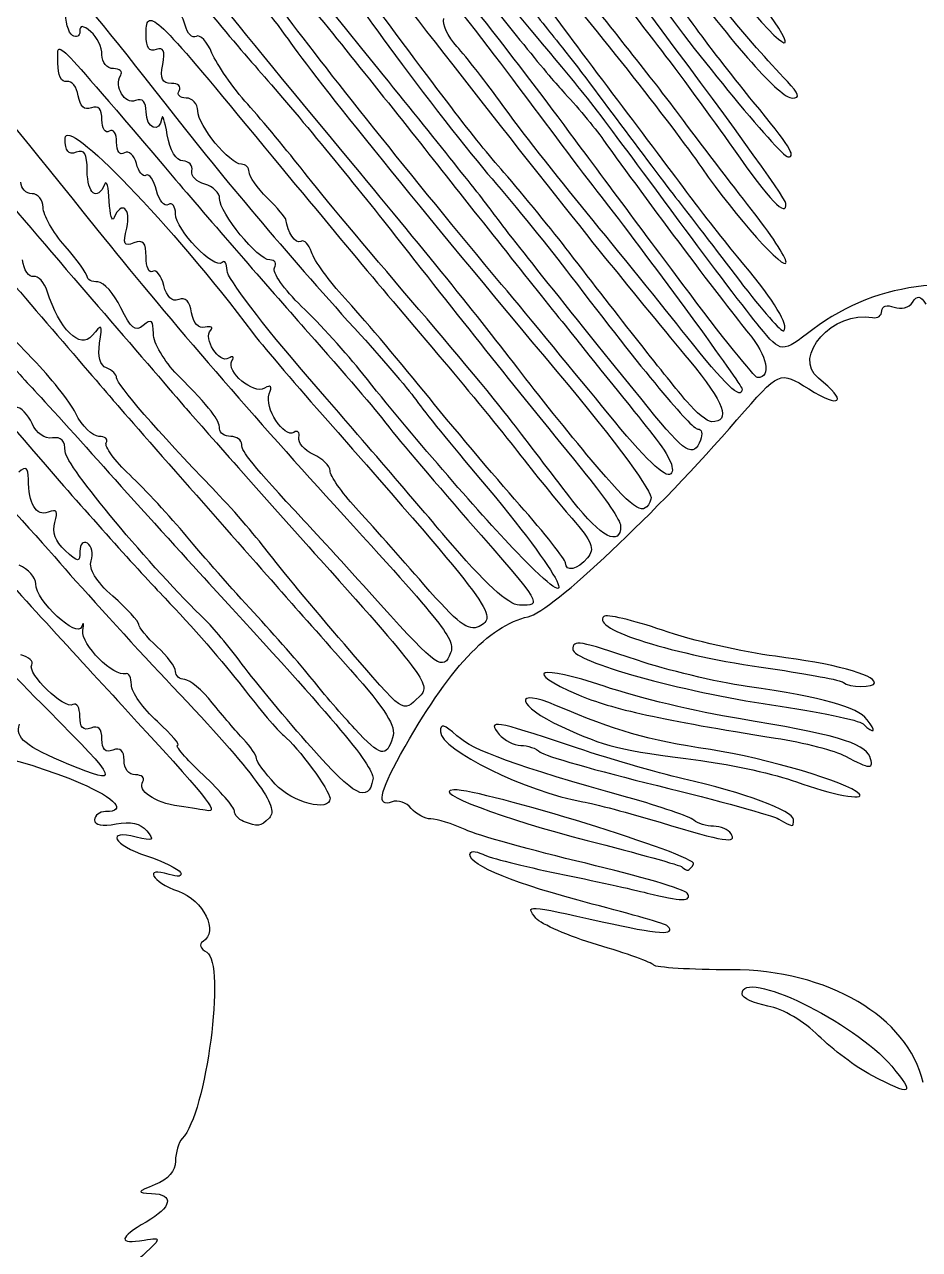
# Model space of a CAD drawing. Extents: x 131 to 482, y 16 to 824.
# Drawn here: x 210.5 to 307.8, y 332.1 to 465.3 of the extents above; entities that cross this region are included whole.
import ezdxf

# ---------------------------------------------------------------- set-up
doc = ezdxf.new("R2010")
doc.units = 0
doc.layers.add('Vrstva_1', color=7, linetype='CONTINUOUS')

msp = doc.modelspace()

# ---------------------------------------------------------------- linework, layer by layer
at = {"layer": 'Vrstva_1', "color": 7}
for points in [[(282.110944, 437.019676)], [(282.530614, 424.285767)], [(273.920349, 423.045468)], [(278.362891, 423.600208)], [(273.003908, 416.93845)], [(270.161524, 413.437946)], [(256.306428, 409.541528)], [(264.044217, 407.90554)], [(269.342906, 406.738687)], [(253.939669, 404.395569)], [(245.30514, 397.893515)], [(302.147575, 389.679959)], [(246.444412, 388.685764)], [(241.693914, 386.676198)], [(302.438098, 385.670126)], [(215.342821, 384.817918)], [(237.775272, 382.677506)], [(301.276148, 381.618737)], [(227.342897, 380.276334)], [(234.342856, 378.615487)], [(294.142819, 378.819524)], [(287.342816, 377.285698)], [(283.274425, 373.975058)], [(302.648882, 350.988378)]]:
    msp.add_lwpolyline(points, close=True, dxfattribs=at)
for points in [[(290.450381, 432.401698), (290.449276, 432.401272)], [(282.532654, 431.350696), (282.532541, 431.350696)], [(249.234667, 402.20898), (249.234667, 402.208838)], [(302.942806, 393.704702), (302.942806, 393.705496)]]:
    msp.add_lwpolyline(points, dxfattribs=at)
for points in [[(266.360746, 463.778107), (258.474762, 473.12898), (251.215149, 482.382964), (241.95731, 494.885764)], [(293.31377, 445.819096), (293.263313, 446.974441), (265.036201, 484.688551), (259.038856, 491.61342)], [(248.942897, 460.527676), (230.016705, 483.894482), (226.172047, 488.848139), (226.157193, 489.885761)], [(233.734938, 484.085764), (242.698598, 473.054825), (243.282195, 472.301065), (250.149747, 462.885761)], [(268.341454, 477.331455), (272.192207, 472.296586), (277.142831, 465.853918), (279.342828, 463.014397)], [(228.943706, 476.485767), (233.20965, 471.425754), (237.813795, 465.665754), (239.175162, 463.685754)], [(283.54612, 464.885745), (281.942141, 467.08577), (277.889136, 472.48577), (274.539436, 476.885764)], [(293.475912, 459.085748), (289.080425, 463.684791), (284.349657, 469.480252), (279.599051, 476.08577)], [(210.942913, 472.438517), (210.942913, 475.034995), (214.18518, 471.550195), (226.9429, 455.241685)], [(223.380629, 475.551128), (226.879886, 471.077065), (232.688614, 464.067496), (236.288897, 459.974296)], [(246.142891, 450.223257), (230.772903, 468.746901), (226.174541, 474.559994), (226.159347, 475.485761)], [(248.142903, 472.480441), (250.613807, 469.084507), (269.062277, 445.546573), (274.071804, 439.398425)], [(257.021836, 472.885852), (262.16153, 466.285833), (267.555861, 459.625833), (269.009212, 458.085855)], [(266.166176, 472.48577), (271.686195, 466.073575), (280.982443, 454.299165), (284.167446, 449.685751)], [(281.207854, 471.685748), (287.726627, 462.863537), (292.690176, 457.285748), (294.02212, 457.285748)], [(262.649316, 449.191474), (259.294484, 453.063883), (256.27553, 457.007584), (245.62347, 471.432387)], [(254.543023, 470.97275), (257.183014, 467.718803), (261.776727, 461.778066), (264.751262, 457.771124)], [(239.499729, 469.852441), (242.933477, 465.703512), (249.681577, 457.308737), (254.495543, 451.197354)], [(268.542913, 455.232246), (265.242903, 459.675581), (260.382903, 465.95982), (257.742913, 469.197213)], [(263.742894, 469.662548), (264.842906, 468.057061), (266.68948, 465.60549), (267.846412, 464.214614)], [(281.742809, 455.41783), (279.542812, 458.37805), (274.322812, 465.005452), (270.142815, 470.145402)], [(278.444302, 469.313518), (281.98296, 463.997537), (292.721528, 450.88577), (293.536687, 450.88577)], [(289.809156, 466.502513), (294.735175, 460.840507), (294.207704, 463.208967), (289.142816, 469.49451)], [(215.742903, 464.085723), (215.30291, 464.357565), (214.94291, 465.63891), (214.94291, 466.932954)], [(223.742897, 464.110866), (223.742897, 467.302195), (224.463691, 466.654989), (234.690639, 454.280457)], [(227.995744, 465.205266), (227.753949, 466.129531), (227.23827, 466.885757), (226.849612, 466.885757)], [(262.400632, 437.022539), (252.749061, 448.582309), (243.057095, 460.717115), (238.229666, 467.285754)], [(275.565379, 456.345213), (272.803017, 460.007915), (269.296957, 464.687915), (267.7741, 466.745216)], [(214.164544, 461.085761), (214.190056, 463.613896), (212.789089, 465.002872), (226.9429, 448.410926)], [(217.742916, 464.485748), (216.84867, 465.227915), (216.542897, 465.240841), (216.542897, 464.536488)], [(229.196217, 463.995099), (228.777653, 463.736296), (228.237454, 464.281002), (227.995744, 465.205266)], [(257.547606, 462.885761), (256.545814, 463.985745), (255.905807, 465.354454), (256.125379, 465.927307)], [(216.542897, 464.536488), (216.542897, 464.016643), (216.182897, 463.813795), (215.742903, 464.085723)], [(218.942906, 461.987802), (218.942906, 462.813931), (218.402906, 463.938009), (217.742916, 464.485748)], [(224.84084, 462.557282), (224.092976, 462.270302), (223.742897, 462.765628), (223.742897, 464.110866)], [(230.902021, 462.184498), (230.382374, 463.438998), (229.614752, 464.253761), (229.196217, 463.995099)], [(239.175162, 463.685754), (242.131272, 459.386277), (253.760207, 445.011676), (268.415637, 427.541414)], [(281.704881, 443.910869), (272.115133, 456.911943), (271.722478, 457.420365), (266.360746, 463.778107)], [(267.846412, 464.214614), (269.003344, 462.823739), (271.947946, 458.98577), (274.389965, 455.685761)], [(289.759266, 456.885751), (287.946028, 459.085748), (285.150104, 462.685748), (283.54612, 464.885745)], [(202.396229, 458.285896), (202.508481, 462.858378), (202.461426, 462.903506), (218.484289, 442.900942)], [(225.547574, 460.93218), (225.835517, 462.438369), (225.649054, 462.867392), (224.84084, 462.557282)], [(250.149747, 462.885761), (253.840541, 457.825748), (258.886947, 451.345748), (261.364003, 448.485761)], [(262.527228, 456.485754), (260.790214, 458.905748), (258.549398, 461.785748), (257.547606, 462.885761)], [(279.342828, 463.014397), (281.542825, 460.174904), (285.260117, 455.114324), (287.60349, 451.768706)], [(215.123902, 459.085748), (214.534777, 458.965559), (214.151562, 459.764532), (214.164544, 461.085761)], [(220.190122, 460.485751), (219.503344, 460.485751), (218.942906, 461.160709), (218.942906, 461.987802)], [(234.794869, 456.608721), (233.173423, 458.420882), (231.42164, 460.929969), (230.902021, 462.184498)], [(220.987508, 459.757956), (221.234973, 460.158236), (220.876106, 460.485751), (220.190122, 460.485751)], [(222.609124, 457.021871), (221.403634, 456.559285), (220.232217, 458.535827), (220.987508, 459.757956)], [(226.496869, 458.885764), (225.490286, 458.885764), (225.25382, 459.395518), (225.547574, 460.93218)], [(236.288897, 459.974296), (239.889209, 455.881096), (246.437977, 447.931701), (250.841769, 442.308954)], [(261.332935, 444.992797), (260.678415, 445.931688), (255.102894, 452.922378), (248.942897, 460.527676)], [(216.373754, 457.529981), (216.225785, 458.49566), (215.663477, 459.195761), (215.123902, 459.085748)], [(227.342897, 458.08577), (227.61474, 458.525764), (227.234047, 458.885764), (226.496869, 458.885764)], [(294.02212, 457.285748), (294.892469, 457.285748), (294.751162, 457.75148), (293.475912, 459.085748)], [(217.792749, 456.215584), (217.043439, 455.928038), (216.548906, 456.38623), (216.373754, 457.529981)], [(223.742897, 455.771339), (223.742897, 456.897232), (223.366428, 457.312479), (222.609124, 457.021871)], [(228.095694, 457.285748), (227.40971, 457.285748), (227.070969, 457.645748), (227.342897, 458.08577)], [(229.368195, 455.885745), (229.354021, 456.655748), (228.78165, 457.285748), (228.095694, 457.285748)], [(264.751262, 457.771124), (267.725798, 453.764154), (271.685798, 448.528479), (273.55125, 446.136236)], [(269.009212, 458.085855), (270.462563, 456.545849), (272.482192, 454.123587), (273.497278, 452.703033)], [(200.342897, 456.27942), (202.773152, 453.085427), (208.801848, 445.908756), (218.54291, 434.61377)], [(218.942906, 454.924148), (218.942906, 456.102369), (218.574799, 456.515688), (217.792749, 456.215584)], [(225.44822, 455.085751), (225.26822, 453.376828), (223.742897, 453.990076), (223.742897, 455.771339)], [(226.048229, 453.285751), (225.776103, 454.825757), (225.506132, 455.635757), (225.44822, 455.085751)], [(234.104519, 450.085748), (232.834258, 450.085748), (229.39691, 454.295055), (229.368195, 455.885745)], [(240.942903, 449.212309), (239.1829, 451.468205), (236.416286, 454.796589), (234.794869, 456.608721)], [(271.714144, 444.75069), (268.398346, 448.784986), (264.264214, 454.065761), (262.527228, 456.485754)], [(274.389965, 455.685761), (276.832012, 452.385751), (279.950519, 448.245751), (281.319993, 446.485748)], [(283.165376, 446.24177), (281.747741, 448.135965), (278.327741, 452.68251), (275.565379, 456.345213)], [(293.536687, 450.88577), (294.467868, 450.88577), (293.702513, 452.101436), (289.759266, 456.885751)], [(214.94291, 452.910898), (214.94291, 455.501934), (226.640585, 443.374753), (235.317436, 431.78828)], [(219.7429, 453.685748), (219.302906, 453.413906), (218.942906, 453.971083), (218.942906, 454.924148)], [(226.9429, 455.241685), (232.702475, 447.879118), (239.66034, 439.676986), (247.083908, 431.498976)], [(282.110944, 437.019591), (277.948522, 442.593213), (271.842894, 450.78891), (268.542913, 455.232246)], [(289.542813, 445.207691), (287.4528, 447.863046), (283.9428, 452.457609), (281.742809, 455.41783)], [(220.542894, 452.485757), (220.542894, 453.417704), (220.182894, 453.957704), (219.7429, 453.685748)], [(227.742894, 450.449405), (227.01062, 450.472082), (226.350091, 451.577055), (226.048229, 453.285751)], [(234.690639, 454.280457), (245.266333, 441.483931), (248.793936, 437.263597), (256.142897, 428.615405)], [(216.1429, 451.396488), (215.275952, 451.063814), (214.94291, 451.484079), (214.94291, 452.910898)], [(217.342919, 449.371389), (217.342919, 451.25212), (217.050894, 451.744923), (216.1429, 451.396488)], [(221.396746, 451.319046), (220.894277, 451.008482), (220.542894, 451.488557), (220.542894, 452.485757)], [(273.497278, 452.703033), (277.959946, 446.457883), (287.123924, 434.250539), (289.246961, 431.722913)], [(287.60349, 451.768706), (291.571625, 446.103439), (293.383616, 444.215509), (293.31377, 445.819096)], [(222.6877, 450.175238), (222.447322, 451.094712), (221.866447, 451.609313), (221.396746, 451.319046)], [(228.71994, 449.380517), (228.84268, 449.948381), (228.402913, 450.429392), (227.742894, 450.449405)], [(254.495543, 451.197354), (259.30948, 445.085972), (265.96948, 436.703556), (269.29554, 432.569764)], [(219.213077, 447.88578), (218.453165, 446.002554), (217.342919, 446.884526), (217.342919, 449.371389)], [(223.74851, 448.889244), (223.405489, 448.677213), (222.928106, 449.255934), (222.6877, 450.175238)], [(224.881007, 447.247502), (224.601228, 448.362454), (224.091558, 449.101247), (223.74851, 448.889244)], [(230.119943, 447.923565), (229.227313, 448.156857), (228.597313, 448.812624), (228.71994, 449.380517)], [(234.942894, 449.249386), (234.942894, 449.709392), (234.565631, 450.085748), (234.104519, 450.085748)], [(236.924708, 446.431209), (235.83473, 447.521216), (234.942894, 448.789408), (234.942894, 449.249386)], [(252.542897, 435.317471), (247.922906, 440.703751), (242.702906, 446.956441), (240.942903, 449.212309)], [(265.05131, 426.755565), (260.315099, 432.93977), (254.65519, 439.964391), (246.142891, 450.223257)], [(269.742903, 440.522079), (267.9829, 442.818397), (264.790806, 446.719635), (262.649316, 449.191474)], [(284.167446, 449.685751), (287.799506, 444.424847), (293.337921, 438.234491), (293.340643, 439.432781)], [(211.34291, 446.885745), (210.682919, 446.885745), (210.142919, 447.447005), (210.142919, 448.132989)], [(219.7429, 446.08578), (219.673451, 447.625786), (219.435001, 448.435786), (219.213077, 447.88578)], [(226.9429, 448.410926), (231.122897, 443.510872), (237.619281, 436.033134), (241.379269, 431.793751)], [(231.742891, 446.349713), (231.742891, 446.981896), (231.012573, 447.690132), (230.119943, 447.923565)], [(261.364003, 448.485761), (263.841029, 445.625745), (267.684866, 440.892652), (269.905839, 437.967723)], [(212.5429, 445.394154), (212.5429, 446.214529), (212.0029, 446.885745), (211.34291, 446.885745)], [(226.166349, 445.700268), (225.739253, 445.436362), (225.160843, 446.132551), (224.881007, 447.247502)], [(237.190116, 439.685773), (235.90038, 439.685802), (231.742891, 444.771921), (231.742891, 446.349713)], [(238.946604, 444.075987), (238.923927, 444.281499), (238.014714, 445.341203), (236.924708, 446.431209)], [(281.319993, 446.485748), (282.689467, 444.725773), (285.812731, 440.653635), (288.260589, 437.436595)], [(214.930125, 441.194173), (213.617146, 442.68378), (212.5429, 444.57378), (212.5429, 445.394154)], [(220.272724, 444.28578), (220.050771, 443.735802), (219.812377, 444.545717), (219.7429, 446.08578)], [(221.638399, 443.154246), (222.169527, 445.27045), (221.04576, 446.201546), (220.272724, 444.28578)], [(226.9429, 444.682658), (226.9429, 445.506293), (226.593445, 445.964202), (226.166349, 445.700268)], [(278.362891, 423.600208), (269.388289, 434.676246), (262.441281, 443.402901), (261.332935, 444.992797)], [(273.55125, 446.136236), (278.51222, 439.774441), (288.543005, 426.064649), (288.543005, 425.645972)], [(288.737376, 439.199518), (287.090419, 441.178583), (284.583005, 444.347603), (283.165376, 446.24177)], [(293.340643, 439.432781), (293.341465, 439.953619), (291.632825, 442.552337), (289.542813, 445.207691)], [(231.998377, 439.407893), (231.166352, 438.575868), (226.9429, 442.982494), (226.9429, 444.682658)], [(240.569127, 441.701972), (240.017051, 441.360765), (239.092843, 442.713033), (238.946604, 444.075987)], [(282.532541, 431.350696), (279.89822, 434.686422), (275.029971, 440.716422), (271.714144, 444.75069)], [(290.449276, 432.401272), (289.138932, 433.987739), (285.203962, 439.167061), (281.704881, 443.910869)], [(218.484289, 442.900942), (225.470529, 434.179502), (234.942157, 423.177591), (244.142906, 413.096712)], [(222.423171, 441.529143), (221.330755, 441.109928), (221.195571, 441.389962), (221.638399, 443.154246)], [(250.841769, 442.308954), (258.632538, 432.361701), (263.957051, 425.694954), (271.609858, 416.305644)], [(205.627782, 441.494079), (206.571095, 440.288646), (209.862913, 436.382617), (212.942897, 432.814025)], [(217.330135, 437.885773), (217.321631, 438.215754), (216.243105, 439.704539), (214.930125, 441.194173)], [(223.742897, 440.013458), (223.742897, 441.563754), (223.434969, 441.917405), (222.423171, 441.529143)], [(241.734847, 440.511194), (241.455917, 441.389962), (240.931366, 441.925824), (240.569127, 441.701972)], [(211.513158, 437.869502), (211.000399, 437.768306), (210.451867, 438.585761), (210.294147, 439.685773)], [(224.457568, 438.43303), (224.064516, 438.190101), (223.742897, 438.901313), (223.742897, 440.013458)], [(232.542913, 438.527339), (232.542913, 439.311146), (232.297716, 439.707373), (231.998377, 439.407893)], [(237.70724, 438.828038), (237.998784, 439.29978), (237.766201, 439.685773), (237.190116, 439.685773)], [(245.379124, 435.499569), (243.653675, 437.377153), (242.013747, 439.632397), (241.734847, 440.511194)], [(282.530614, 424.285767), (280.535958, 426.635036), (274.973987, 433.696932), (269.742903, 440.522079)], [(225.665722, 436.908501), (225.394163, 437.989918), (224.85062, 438.675959), (224.457568, 438.43303)], [(241.306418, 426.993987), (236.486472, 432.55355), (232.542913, 437.743531), (232.542913, 438.527339)], [(240.660006, 434.62165), (238.744437, 436.463433), (237.415669, 438.356296), (237.70724, 438.828038)], [(274.071804, 439.398425), (276.530916, 436.380378), (280.449077, 431.602186), (282.778843, 428.780154)], [(293.091874, 431.968082), (293.666854, 432.543033), (292.070013, 435.194844), (288.737376, 439.199518)], [(320.61583, 434.600646), (313.08789, 438.506277), (303.309043, 437.513754), (296.253184, 432.127871)], [(211.470582, 428.852183), (206.929366, 433.445868), (205.345111, 435.71554), (205.330654, 437.648485)], [(212.999108, 436.269515), (212.694582, 437.250557), (212.025889, 437.970557), (211.513158, 437.869502)], [(218.505379, 437.285764), (217.866025, 437.285764), (217.337165, 437.555622), (217.330135, 437.885773)], [(221.004119, 434.46977), (220.269152, 436.018564), (219.144733, 437.285764), (218.505379, 437.285764)], [(273.920349, 423.045468), (270.586267, 427.137619), (265.40238, 433.427301), (262.400632, 437.022539)], [(269.905839, 437.967723), (277.766226, 427.615909), (283.02027, 421.285748), (283.751858, 421.285748)], [(290.225367, 426.885846), (289.924866, 426.885846), (286.273389, 431.446082), (282.110944, 437.019676)], [(288.260589, 437.436595), (290.708447, 434.219556), (292.882535, 431.758715), (293.091874, 431.968082)], [(195.466286, 436.485685), (196.08336, 436.485685), (201.163158, 430.893156), (212.54273, 417.685663)], [(217.878157, 431.446054), (216.595111, 429.866844), (214.274443, 432.161093), (212.999108, 436.269515)], [(227.287395, 435.375184), (226.563766, 435.097389), (225.982267, 435.64731), (225.665722, 436.908501)], [(228.698254, 433.946948), (228.514003, 435.16029), (228.0229, 435.65743), (227.287395, 435.375184)], [(307.079036, 435.059433), (307.606054, 435.874706), (307.905449, 435.839046), (308.530743, 434.88652)], [(218.54291, 434.61377), (222.062916, 430.532249), (226.202916, 425.726702), (227.742894, 423.934781)], [(223.441659, 432.567723), (222.562976, 431.838482), (222.070314, 432.222917), (221.004119, 434.46977)], [(247.323237, 427.27938), (245.574062, 429.475861), (242.575603, 432.779896), (240.660006, 434.62165)], [(253.929606, 425.412709), (250.952292, 429.082894), (247.104573, 433.621984), (245.379124, 435.499569)], [(263.905092, 421.605014), (262.27588, 423.760592), (257.162916, 429.931191), (252.542897, 435.317471)], [(303.74297, 434.137039), (303.74297, 434.668394), (304.307943, 434.84091), (305.079024, 434.54503)], [(305.079024, 434.54503), (305.814274, 434.262983), (306.713622, 434.49429), (307.079036, 435.059433)], [(224.542891, 431.66452), (224.542891, 433.116652), (224.321788, 433.298069), (223.441659, 432.567723)], [(230.161895, 432.35246), (229.434497, 432.188334), (228.87233, 432.800646), (228.698254, 433.946948)], [(296.85223, 426.81498), (293.901562, 429.135987), (298.484816, 434.272904), (302.742992, 433.417323)], [(302.742992, 433.417323), (303.29297, 433.306772), (303.74297, 433.630772), (303.74297, 434.137039)], [(212.942897, 432.814025), (216.02291, 429.245405), (219.280059, 425.461663), (220.181023, 424.405701)], [(218.69428, 430.622702), (219.021143, 432.714614), (218.959319, 432.776891), (217.878157, 431.446054)], [(227.142913, 427.202816), (225.712891, 428.657329), (224.542891, 430.665109), (224.542891, 431.66452)], [(232.706642, 428.986998), (231.691952, 428.35989), (229.906522, 431.182743), (230.771061, 432.047282)], [(230.771061, 432.047282), (231.085565, 432.361786), (230.811313, 432.499124), (230.161895, 432.35246)], [(235.317436, 431.78828), (236.18342, 430.631915), (239.60342, 426.6), (242.917432, 422.828504)], [(241.379269, 431.793751), (245.139284, 427.55434), (248.919284, 423.133313), (249.779288, 421.969209)], [(269.29554, 432.569764), (272.621571, 428.435943), (276.751792, 423.292847), (278.47381, 421.140643)], [(289.246961, 431.722913), (291.299017, 429.279789), (291.783232, 426.885846), (290.225367, 426.885846)], [(296.253184, 432.127871), (292.832816, 429.517077), (292.832816, 429.517077), (290.450381, 432.401698)], [(207.342913, 430.368038), (208.2229, 429.244016), (210.0229, 427.174554), (211.34291, 425.76925)], [(219.441804, 427.937102), (218.736941, 428.207528), (218.467933, 429.174085), (218.69428, 430.622702)], [(247.083908, 431.498976), (249.773306, 428.536261), (252.533004, 425.296261), (253.216551, 424.298976)], [(288.543005, 425.645972), (288.543005, 424.324403), (286.70006, 426.073635), (282.532654, 431.350696)], [(233.085379, 428.71629), (233.366292, 429.170882), (233.198481, 429.290901), (232.706642, 428.986998)], [(216.091111, 422.985883), (215.38004, 424.36097), (213.300799, 427.000791), (211.470582, 428.852183)], [(220.542894, 426.860561), (220.542894, 427.220277), (220.047398, 427.704718), (219.441804, 427.937102)], [(236.628459, 425.738636), (235.425039, 424.994882), (232.371473, 427.561172), (233.085379, 428.71629)], [(256.142897, 428.615405), (258.782916, 425.50869), (262.382916, 421.105521), (264.142891, 418.830576)], [(282.778843, 428.780154), (286.658929, 424.080227), (287.387291, 422.08577), (285.223493, 422.08577)], [(287.988236, 422.281474), (292.633512, 427.649443), (292.633512, 427.649443), (295.788246, 425.657962)], [(230.956418, 414.85782), (225.099332, 420.907039), (220.542894, 426.158844), (220.542894, 426.860561)], [(231.742891, 421.319537), (231.742891, 422.27623), (230.796856, 423.486198), (227.142913, 427.202816)], [(256.306428, 409.541528), (252.876336, 413.580841), (246.126336, 421.434482), (241.306418, 426.993987)], [(264.044217, 407.90554), (259.72674, 412.411975), (252.433395, 420.862422), (247.323237, 427.27938)], [(273.003908, 416.93845), (270.889603, 419.387414), (267.310947, 423.805124), (265.05131, 426.755565)], [(268.415637, 427.541414), (275.081278, 419.595534), (278.920324, 414.380835), (278.640743, 413.652274)], [(295.788246, 425.657962), (299.318513, 423.429392), (300.089906, 424.26822), (296.85223, 426.81498)], [(211.34291, 425.76925), (212.662919, 424.363918), (216.442919, 420.197046), (219.7429, 416.50954)], [(239.817464, 420.931843), (238.728365, 420.258728), (236.569839, 423.625124), (237.139206, 425.108835)], [(237.139206, 425.108835), (237.463121, 425.952935), (237.300214, 426.153798), (236.628459, 425.738636)], [(264.342903, 413.065644), (261.5929, 416.186362), (256.906919, 421.742523), (253.929606, 425.412709)], [(211.360456, 421.885672), (210.922135, 422.875672), (210.108875, 423.685672), (209.553199, 423.685672)], [(220.181023, 424.405701), (221.081958, 423.349739), (225.149533, 418.705767), (229.220056, 414.085748)], [(227.742894, 423.934781), (229.2829, 422.14286), (236.013681, 414.552161), (242.700214, 407.066598)], [(253.216551, 424.298976), (253.900097, 423.301691), (256.998166, 419.483622), (260.10114, 415.814372)], [(285.223493, 422.08577), (284.76978, 422.08577), (283.557969, 423.07577), (282.530614, 424.285767)], [(218.610658, 420.485754), (217.935984, 420.485754), (216.80221, 421.610825), (216.091111, 422.985883)], [(242.917432, 422.828504), (261.567615, 401.603669), (262.075187, 400.917827), (259.94291, 399.82371)], [(280.793514, 416.416394), (280.245294, 415.868145), (278.017347, 418.016948), (273.920349, 423.045468)], [(284.032205, 420.085757), (283.270995, 418.102044), (282.36062, 418.666394), (278.362891, 423.600208)], [(213.550163, 420.32075), (212.728286, 420.182135), (211.830752, 420.823502), (211.360456, 421.885672)], [(232.94291, 420.485754), (232.282891, 420.485754), (231.742891, 420.860948), (231.742891, 421.319537)], [(240.362736, 420.374494), (240.483776, 420.941112), (240.238295, 421.191893), (239.817464, 420.931843)], [(249.779288, 421.969209), (250.639262, 420.805106), (254.672906, 416.046728), (258.742891, 411.395074)], [(270.161524, 413.437918), (268.349703, 415.774233), (265.534305, 419.449408), (263.905092, 421.605014)], [(265.305719, 400.87834), (267.839155, 401.434781), (279.33628, 412.283395), (287.988236, 422.281474)], [(278.47381, 421.140643), (280.589817, 418.495975), (281.341763, 416.964614), (280.793514, 416.416394)], [(283.751858, 421.285748), (284.15931, 421.285748), (284.285452, 420.745748), (284.032205, 420.085757)], [(214.94291, 418.836019), (214.94291, 420.027194), (214.514821, 420.483572), (213.550163, 420.32075)], [(219.411927, 419.797417), (219.645785, 420.176013), (219.285218, 420.485754), (218.610658, 420.485754)], [(221.964695, 416.298444), (220.326695, 417.84429), (219.177927, 419.41885), (219.411927, 419.797417)], [(234.1429, 419.613902), (234.1429, 420.093439), (233.6029, 420.485754), (232.94291, 420.485754)], [(241.94291, 418.525342), (240.95291, 418.975767), (240.24181, 419.807906), (240.362736, 420.374494)], [(203.729788, 418.464709), (207.036969, 414.933194), (212.082837, 409.36629), (214.942853, 406.093833)], [(230.22148, 400.505017), (224.41434, 406.04315), (214.94291, 417.406791), (214.94291, 418.836019)], [(240.942903, 411.318255), (235.167001, 417.542627), (234.1429, 418.791969), (234.1429, 419.613902)], [(243.74291, 416.740564), (243.74291, 417.271748), (242.93291, 418.074888), (241.94291, 418.525342)], [(264.142891, 418.830576), (265.902894, 416.55566), (268.555924, 413.296157), (270.038529, 411.587235)], [(210.942913, 415.849068), (210.942913, 417.103483), (210.700267, 417.280337), (209.89588, 416.612636)], [(212.54273, 417.685663), (217.091968, 412.405682), (223.064651, 405.745682), (225.815335, 402.885666)], [(213.101439, 412.257203), (211.78673, 411.752721), (210.942913, 413.156863), (210.942913, 415.849068)], [(219.7429, 416.50954), (223.04291, 412.822006), (227.917196, 407.438135), (230.574705, 404.545323)], [(228.142891, 409.63697), (226.382916, 411.754904), (223.602724, 414.75257), (221.964695, 416.298444)], [(246.539684, 412.730277), (245.001436, 414.404759), (243.74291, 416.209408), (243.74291, 416.740564)], [(260.10114, 415.814372), (269.180651, 405.077896), (271.814377, 399.795335), (264.044217, 407.90554)], [(271.609858, 416.305644), (273.66302, 413.78658), (275.342916, 411.29657), (275.342916, 410.772331)], [(278.640743, 413.652274), (277.91102, 411.750595), (277.048806, 412.253235), (273.003908, 416.93845)], [(236.91867, 408.005773), (235.626894, 409.721754), (232.943873, 412.805169), (230.956418, 414.85782)], [(229.220056, 414.085748), (233.290579, 409.465757), (237.572396, 404.605757), (238.735196, 403.285748)], [(244.142906, 413.096712), (256.297357, 399.779603), (257.403917, 398.375745), (256.861111, 396.961228)], [(269.342906, 406.738687), (269.342906, 407.09778), (267.092906, 409.944926), (264.342903, 413.065644)], [(275.342916, 410.772331), (275.342916, 408.423827), (273.19176, 409.530501), (270.161524, 413.437946)], [(213.823905, 411.14092), (214.206355, 412.345899), (214.032535, 412.61451), (213.101439, 412.257203)], [(253.939669, 404.39554), (251.407905, 407.305162), (248.077905, 411.055795), (246.539684, 412.730277)], [(214.931599, 408.095915), (213.867502, 409.058929), (213.491316, 410.093008), (213.823905, 411.14092)], [(249.234667, 402.208838), (245.994214, 405.796535), (242.262913, 409.895773), (240.942903, 411.318255)], [(258.742891, 411.395074), (266.902957, 402.068806), (266.907039, 402.062088), (264.342903, 402.141515)], [(270.038529, 411.587235), (272.265171, 409.020746), (272.561278, 408.271861), (271.740563, 407.282939)], [(217.375461, 408.86555), (216.917552, 409.148447), (216.542897, 408.762935), (216.542897, 408.008891)], [(235.455426, 401.335965), (233.193549, 403.78354), (229.902894, 407.519008), (228.142891, 409.63697)], [(264.342903, 402.141515), (263.094185, 402.18035), (260.632891, 404.446535), (256.306428, 409.541528)], [(204.96765, 408.95674), (208.47405, 405.03583), (215.75291, 397.053694), (221.142903, 391.218718)], [(216.542897, 408.008891), (216.542897, 406.742769), (216.419306, 406.74943), (214.931599, 408.095915)], [(217.769845, 406.970504), (218.01079, 407.729792), (217.833341, 408.582567), (217.375461, 408.86555)], [(245.30514, 397.893515), (241.98438, 401.73925), (238.210475, 406.289764), (236.91867, 408.005773)], [(211.74285, 404.445657), (211.74285, 405.138983), (210.933757, 406.061632), (209.944891, 406.495984)], [(220.137284, 403.106117), (218.275943, 404.754038), (217.479152, 406.05463), (217.769845, 406.970504)], [(242.700214, 407.066598), (254.155527, 394.242321), (254.775492, 393.382233), (253.437199, 392.171102)], [(271.740563, 407.282939), (270.664985, 405.986939), (269.342906, 405.686835), (269.342906, 406.738687)], [(214.942853, 406.093833), (217.80284, 402.821376), (223.046992, 397.070816), (226.596506, 393.314797)], [(216.754163, 399.806759), (216.290897, 398.414636), (211.74285, 402.62468), (211.74285, 404.445657)], [(230.574705, 404.545323), (244.738636, 389.127175), (248.65107, 384.438841), (248.406412, 383.177225)], [(259.94291, 399.82371), (258.813275, 399.244082), (257.653877, 400.127046), (253.939669, 404.395569)], [(222.942903, 400.045691), (222.942903, 400.362775), (221.68038, 401.739959), (220.137284, 403.106117)], [(225.815335, 402.885666), (228.566018, 400.025679), (232.333376, 395.705679), (234.187262, 393.285685)], [(238.735196, 403.285748), (239.897996, 401.965767), (243.149221, 398.289969), (245.960084, 395.117291)], [(241.800015, 394.085764), (240.572387, 395.62577), (237.717332, 398.888334), (235.455426, 401.335965)], [(256.861111, 396.961228), (256.072626, 394.906507), (255.432733, 395.346841), (249.234667, 402.20898)], [(279.879596, 399.404098), (276.65479, 400.516101), (273.785221, 401.194772), (273.502749, 400.912299)], [(204.709754, 399.685663), (205.481146, 398.585679), (209.248333, 394.544835), (213.081256, 390.706072)], [(216.871801, 399.366425), (217.004746, 400.202022), (216.951738, 400.400164), (216.754163, 399.806759)], [(224.942916, 397.615606), (223.842903, 398.635058), (222.942903, 399.72858), (222.942903, 400.045691)], [(234.200925, 395.685666), (232.715458, 397.665666), (230.924699, 399.834397), (230.22148, 400.505017)], [(251.424346, 385.906677), (256.627508, 395.226425), (260.988695, 399.93018), (265.305719, 400.87834)], [(273.502749, 400.912299), (272.110003, 399.519553), (280.972749, 396.745512), (291.6288, 395.238841)], [(221.527395, 394.685688), (220.236866, 394.266331), (216.636525, 397.886145), (216.871801, 399.366425)], [(277.165083, 396.146154), (270.809467, 398.307827), (270.142815, 398.419342), (270.142815, 397.32052)], [(292.17702, 396.577219), (288.638192, 397.020019), (283.104374, 398.292094), (279.879596, 399.404098)], [(226.9429, 394.923883), (226.9429, 395.384882), (226.0429, 396.596154), (224.942916, 397.615606)], [(253.437199, 392.171102), (251.524097, 390.439757), (252.077987, 390.049994), (245.30514, 397.893515)], [(270.142815, 397.32052), (270.142815, 396.029424), (282.039114, 392.712406), (291.742809, 391.297833)], [(211.318617, 395.646378), (211.541987, 396.007937), (211.00896, 396.490989), (210.133905, 396.71983)], [(241.693914, 386.676198), (239.058232, 389.651414), (235.686421, 393.705666), (234.200925, 395.685666)], [(273.542831, 393.316639), (266.442412, 395.723509), (264.496881, 395.081773), (270.742825, 392.393027)], [(289.1052, 393.291383), (285.674513, 393.794759), (280.301477, 395.079392), (277.165083, 396.146154)], [(302.942806, 393.705496), (302.942806, 394.583074), (298.373414, 395.801915), (292.17702, 396.577219)], [(215.794551, 391.317591), (214.874028, 390.748677), (210.754182, 394.733083), (211.318617, 395.646378)], [(222.14291, 393.480142), (222.14291, 394.253178), (221.865965, 394.795672), (221.527395, 394.685688)], [(227.942906, 394.051805), (227.3929, 394.071647), (226.9429, 394.462857), (226.9429, 394.923883)], [(245.960084, 395.117291), (249.887996, 390.683849), (250.950903, 388.971269), (250.552919, 387.717307)], [(291.6288, 395.238841), (295.746123, 394.65669), (299.316104, 393.979068), (299.562151, 393.733049)], [(224.969845, 389.480145), (223.415014, 390.907106), (222.14291, 392.707106), (222.14291, 393.480142)], [(226.596506, 393.314797), (235.72038, 383.660135), (238.300532, 380.163345), (237.149637, 379.012479)], [(230.942897, 391.523528), (229.842913, 392.895439), (228.492913, 394.033153), (227.942906, 394.051805)], [(234.187262, 393.285685), (236.041149, 390.865663), (238.081017, 388.462989), (238.720314, 387.946375)], [(246.444412, 388.685764), (245.117628, 390.115757), (243.027643, 392.545757), (241.800015, 394.085764)], [(268.385618, 391.203468), (263.552349, 393.275792), (264.031546, 391.166334), (268.899908, 388.939606)], [(288.142809, 389.79686), (283.742816, 390.502261), (277.172821, 392.086176), (273.542831, 393.316639)], [(302.147575, 389.679959), (300.966463, 391.103121), (297.525713, 392.055874), (289.1052, 393.291383)], [(299.562151, 393.733049), (300.128542, 393.166658), (302.942806, 393.143726), (302.942806, 393.704702)], [(270.742825, 392.393027), (274.371823, 390.830854), (279.787272, 389.642145), (292.17532, 387.688507)], [(213.081256, 390.706072), (220.864683, 382.910769), (221.043322, 382.445688), (215.342821, 384.817918)], [(216.542897, 390.047301), (216.542897, 391.000337), (216.206141, 391.571972), (215.794551, 391.317591)], [(221.142903, 391.218718), (230.428069, 381.166951), (231.752472, 379.523934), (230.342916, 379.805528)], [(234.342913, 387.557405), (233.57291, 388.366866), (232.04291, 390.151616), (230.942897, 391.523528)], [(285.098485, 386.428082), (278.052043, 387.511342), (274.888664, 388.415197), (268.385618, 391.203468)], [(291.742809, 391.297833), (296.802822, 390.560202), (301.284822, 389.625732), (301.702819, 389.2212)], [(185.040346, 385.128142), (181.983237, 390.074627), (203.337785, 388.49023), (216.595536, 382.786894)], [(215.342906, 384.817918), (210.625744, 386.78091), (209.484828, 387.711411), (209.978623, 389.192825)], [(217.742916, 388.77497), (216.903861, 388.453011), (216.542897, 388.835632), (216.542897, 390.047301)], [(218.942906, 387.57498), (218.942906, 388.722302), (218.57205, 389.093159), (217.742916, 388.77497)], [(227.174179, 386.885679), (227.516604, 386.885679), (226.524648, 388.053184), (224.969845, 389.480145)], [(257.542815, 387.926022), (256.147829, 389.195915), (255.742815, 389.296375), (255.742815, 388.372479)], [(269.792736, 386.862633), (261.661952, 389.61805), (260.750075, 389.763836), (262.142821, 388.085698)], [(302.438098, 385.670069), (301.871594, 387.146438), (298.370098, 388.157244), (288.142809, 389.79686)], [(301.702819, 389.2212), (302.917294, 388.045871), (303.233272, 388.371798), (302.147575, 389.679959)], [(238.720314, 387.946375), (240.232995, 386.723991), (243.74291, 381.960737), (243.74291, 381.130243)], [(250.552919, 387.717307), (249.852166, 385.509458), (249.262532, 385.648441), (246.444412, 388.685764)], [(255.742815, 388.372479), (255.742815, 386.43154), (265.172377, 381.792586), (271.227719, 380.754567)], [(276.142825, 381.221008), (263.926551, 384.640299), (259.333291, 386.296101), (257.542815, 387.926022)], [(262.142821, 388.085698), (262.69056, 387.425707), (263.742639, 386.885707), (264.48078, 386.885707)], [(268.899908, 388.939606), (273.78851, 386.703524), (274.955477, 386.417934), (284.051197, 385.231493)], [(292.17532, 387.688507), (295.273191, 387.199984), (298.693191, 386.314781), (299.775317, 385.721433)], [(220.142897, 386.374989), (219.313763, 386.0568), (218.942906, 386.427713), (218.942906, 387.57498)], [(221.342916, 385.260576), (221.342916, 386.331789), (220.959133, 386.688189), (220.142897, 386.374989)], [(229.947256, 383.687206), (228.079621, 385.446359), (226.831754, 386.885679), (227.174179, 386.885679)], [(235.742916, 385.477512), (235.742916, 385.812), (235.112916, 386.747943), (234.342913, 387.557405)], [(248.406412, 383.177225), (247.898075, 380.55566), (246.444866, 381.313162), (241.693914, 386.676198)], [(264.48078, 386.885707), (265.218894, 386.885707), (266.164815, 386.562359), (266.582812, 386.167181)], [(282.142806, 383.25994), (279.282818, 383.908762), (273.725297, 385.529953), (269.792736, 386.862633)], [(301.276148, 381.618737), (300.016602, 382.877093), (291.255874, 385.481509), (285.098485, 386.428082)], [(222.590132, 383.685676), (221.882859, 383.685676), (221.342916, 384.367493), (221.342916, 385.260576)], [(237.775272, 382.677506), (236.657486, 383.882995), (235.742916, 385.142995), (235.742916, 385.477512)], [(250.484491, 380.753376), (248.794021, 380.104696), (249.08942, 381.724441), (251.424346, 385.906677)], [(266.582812, 386.167181), (267.000809, 385.771975), (272.742809, 384.128702), (279.342828, 382.515449)], [(284.051197, 385.231493), (287.520832, 384.778942), (292.200832, 383.737238), (294.4512, 382.916636)], [(299.775317, 385.721433), (302.415874, 384.273524), (302.978183, 384.262668), (302.438098, 385.670126)], [(223.398941, 382.976334), (223.640169, 383.366466), (223.276201, 383.685676), (222.590132, 383.685676)], [(233.342906, 379.75388), (233.342906, 380.158044), (231.814862, 381.928054), (229.947256, 383.687206)], [(216.595536, 382.786894), (220.458081, 381.125282), (221.73336, 379.68582), (219.342903, 379.68582)], [(227.342897, 380.276334), (224.595842, 380.678003), (222.756639, 381.937096), (223.398941, 382.976334)], [(243.74291, 381.130243), (243.74291, 379.594545), (239.649936, 380.655751), (237.775272, 382.677506)], [(279.342828, 382.515449), (285.942813, 380.902224), (291.882813, 379.266718), (292.542803, 378.881036)], [(294.142819, 378.819524), (294.142819, 379.765559), (288.749849, 381.76115), (282.142806, 383.25994)], [(294.4512, 382.916636), (298.194917, 381.551499), (302.083654, 380.811969), (301.276148, 381.618737)], [(257.21187, 382.05034), (254.47485, 381.959915), (262.726758, 378.828142), (271.709609, 376.548321)], [(283.274425, 373.975058), (283.821222, 374.85978), (260.28593, 382.152019), (257.21187, 382.05034)], [(283.302828, 378.757672), (282.884831, 379.127282), (279.662831, 380.23577), (276.142825, 381.221008)], [(219.342903, 379.68582), (218.682913, 379.68582), (218.142913, 379.280806), (218.142913, 378.78582)], [(230.342916, 379.805528), (230.012906, 379.871575), (228.662906, 380.083323), (227.342897, 380.276334)], [(234.342913, 378.615487), (233.792906, 378.837439), (233.342906, 379.349688), (233.342906, 379.75388)], [(252.58244, 380.038961), (252.056415, 380.672816), (251.112336, 380.994293), (250.484491, 380.753376)], [(254.720047, 378.886535), (254.070403, 378.886535), (253.108494, 379.405134), (252.58244, 380.038961)], [(271.227719, 380.754567), (272.484403, 380.539134), (276.264403, 379.533883), (279.62771, 378.520696)], [(218.142913, 378.78582), (218.142913, 378.218466), (219.004192, 378.058082), (220.473133, 378.351865)], [(220.473133, 378.351865), (222.042053, 378.665632), (223.133165, 378.420463), (223.812828, 377.601562)], [(237.149637, 379.012479), (236.160062, 378.022876), (235.901968, 377.986394), (234.342856, 378.615487)], [(258.422094, 377.737087), (257.035584, 378.369269), (255.369662, 378.886535), (254.720047, 378.886535)], [(279.62771, 378.520696), (286.690734, 376.392954), (288.026731, 376.17908), (287.342816, 377.285698)], [(285.455594, 378.085691), (284.689559, 378.085691), (283.720819, 378.388091), (283.302828, 378.757672)], [(292.542803, 378.881036), (294.11365, 377.963093), (294.142819, 377.961959), (294.142819, 378.819524)], [(222.682598, 376.922239), (219.27439, 377.77765), (220.199023, 376.055405), (223.783007, 374.872592)], [(223.812828, 377.601562), (224.685984, 376.549455), (224.533366, 376.457726), (222.682598, 376.922239)], [(271.540295, 374.065058), (265.711782, 375.452447), (259.808576, 377.104876), (258.422094, 377.737087)], [(287.342816, 377.285698), (287.070973, 377.725691), (286.221628, 378.085691), (285.455594, 378.085691)], [(271.709609, 376.548321), (277.19136, 375.157077), (281.841369, 373.85382), (282.042941, 373.65222)], [(223.783007, 374.872592), (225.565064, 374.28446), (227.230163, 373.468252), (227.483184, 373.058816)], [(258.942988, 375.005083), (258.942988, 375.438614), (259.519442, 375.455707), (260.342992, 375.046469)], [(272.250799, 369.637625), (263.884399, 371.811402), (258.942988, 373.804413), (258.942988, 375.005083)], [(260.342992, 375.046469), (261.112995, 374.663934), (264.802995, 373.725581), (268.542998, 372.961276)], [(226.243083, 372.854154), (223.415439, 373.751632), (224.339278, 372.081005), (227.253351, 371.027282)], [(227.483184, 373.058816), (227.748223, 372.630132), (227.222113, 372.543279), (226.243083, 372.854154)], [(282.587505, 370.814513), (282.34004, 371.214907), (277.368809, 372.677641), (271.540295, 374.065058)], [(282.042941, 373.65222), (282.563184, 373.132006), (282.790182, 373.191506), (283.274425, 373.975058)], [(268.542998, 372.961276), (272.283001, 372.19697), (276.644755, 371.237301), (278.235814, 370.828687)], [(227.253351, 371.027282), (229.993744, 370.036318), (231.663974, 366.626041), (229.932884, 365.556161)], [(278.235814, 370.828687), (281.884371, 369.891638), (283.160103, 369.887244), (282.587505, 370.814513)], [(266.137801, 368.092035), (264.898239, 369.585609), (265.076992, 369.57617), (273.322891, 367.711824)], [(280.45296, 367.242491), (280.256803, 367.438649), (276.565782, 368.516494), (272.250799, 369.637625)], [(272.835757, 365.202539), (269.696784, 366.135194), (266.682705, 367.435474), (266.137801, 368.092035)], [(273.322891, 367.711824), (279.417379, 366.333902), (281.498519, 366.196932), (280.45296, 367.242491)], [(229.932884, 365.556161), (229.465083, 365.267027), (229.636692, 364.785165), (230.349521, 364.386246)], [(278.943001, 362.996306), (278.723032, 363.277219), (275.97473, 364.269883), (272.835757, 365.202539)], [(230.349521, 364.386246), (232.436585, 363.218258), (230.273552, 346.795795), (227.6809, 344.125956)], [(287.361978, 362.485786), (282.95153, 362.485786), (279.162998, 362.715392), (278.943001, 362.996306)], [(308.242488, 350.224129), (306.573591, 357.375317), (297.870888, 362.485786), (287.361978, 362.485786)], [(288.542891, 359.863739), (288.542891, 362.732655), (300.72515, 356.836252), (304.821694, 351.984557)], [(291.35469, 358.536246), (289.80822, 358.826372), (288.542891, 359.423745), (288.542891, 359.863739)], [(296.860677, 355.314557), (295.306157, 356.869106), (292.977099, 358.23189), (291.35469, 358.536246)], [(302.648882, 350.988378), (300.947187, 351.885969), (298.342488, 353.832746), (296.860677, 355.314557)], [(304.821694, 351.984557), (307.433083, 348.891789), (307.000091, 348.693279), (302.648882, 350.988378)], [(227.6809, 344.125956), (227.275007, 343.707959), (226.9429, 342.607465), (226.9429, 341.680394)], [(226.9429, 341.680394), (226.9429, 340.585682), (226.171735, 339.690104), (224.742903, 339.125499)], [(224.742903, 339.125499), (222.716642, 338.324825), (222.685036, 338.249452), (224.342906, 338.171074)], [(224.342906, 338.171074), (226.851908, 338.052302), (226.587436, 336.664488), (223.747971, 335.04874)], [(223.747971, 335.04874), (220.756654, 333.34662), (220.677171, 332.590025), (223.543026, 333.097115)], [(223.543026, 333.097115), (225.617392, 333.464173), (225.546667, 333.315383), (222.304768, 330.491083)]]:
    msp.add_open_spline(points, degree=3, dxfattribs=at)

doc.saveas('drawing.dxf')
